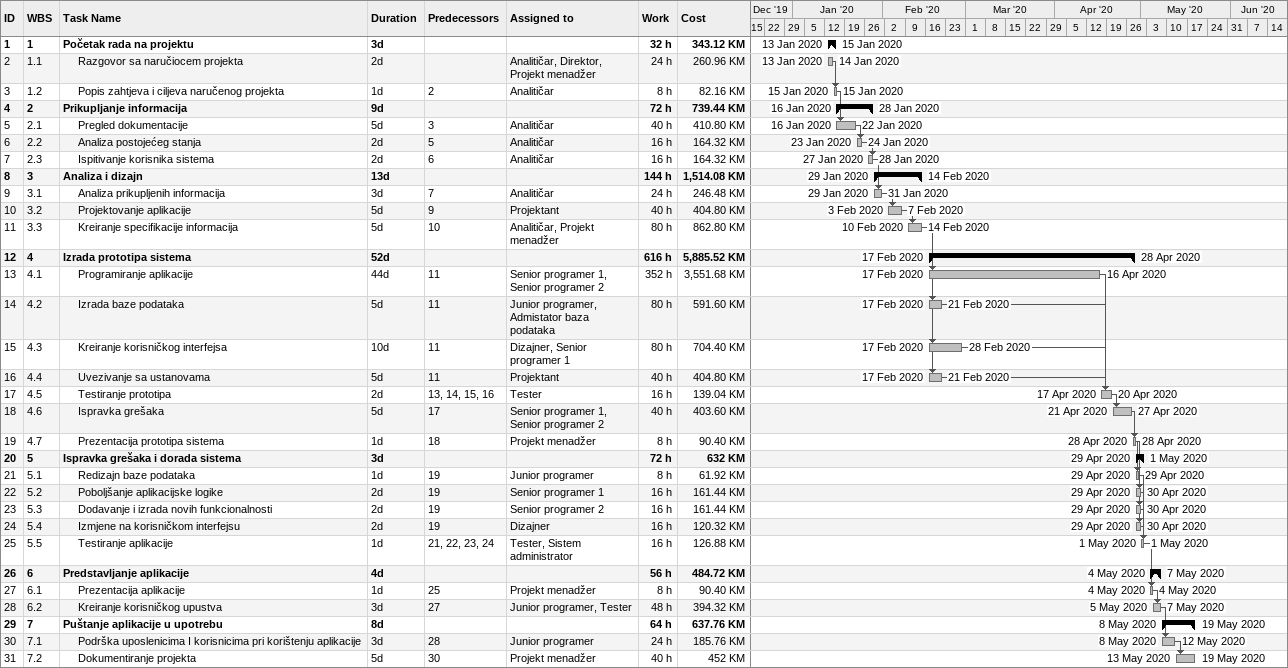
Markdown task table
| ID | WBS | Task | Duration | Start | Finish | Predecessors | Resources | Work (h) | Cost (KM) |
|---|---|---|---|---|---|---|---|---|---|
| 1 | 1 | **Početak rada na projektu** | 3d | 2020-01-13 | 2020-01-15 |  |  | 32 | 343.12 |
| 2 | 1.1 | Razgovor sa naručiocem projekta | 2d | 2020-01-13 | 2020-01-14 |  | Analitičar, Direktor, Projekt menadžer | 24 | 260.96 |
| 3 | 1.2 | Popis zahtjeva i ciljeva naručenog projekta | 1d | 2020-01-15 | 2020-01-15 | 2 | Analitičar | 8 | 82.16 |
| 4 | 2 | **Prikupljanje informacija** | 9d | 2020-01-16 | 2020-01-28 |  |  | 72 | 739.44 |
| 5 | 2.1 | Pregled dokumentacije | 5d | 2020-01-16 | 2020-01-22 | 3 | Analitičar | 40 | 410.80 |
| 6 | 2.2 | Analiza postojećeg stanja | 2d | 2020-01-23 | 2020-01-24 | 5 | Analitičar | 16 | 164.32 |
| 7 | 2.3 | Ispitivanje korisnika sistema | 2d | 2020-01-27 | 2020-01-28 | 6 | Analitičar | 16 | 164.32 |
| 8 | 3 | **Analiza i dizajn** | 13d | 2020-01-29 | 2020-02-14 |  |  | 144 | 1514.08 |
| 9 | 3.1 | Analiza prikupljenih informacija | 3d | 2020-01-29 | 2020-01-31 | 7 | Analitičar | 24 | 246.48 |
| 10 | 3.2 | Projektovanje aplikacije | 5d | 2020-02-03 | 2020-02-07 | 9 | Projektant | 40 | 404.80 |
| 11 | 3.3 | Kreiranje specifikacije informacija | 5d | 2020-02-10 | 2020-02-14 | 10 | Analitičar, Projekt menadžer | 80 | 862.80 |
| 12 | 4 | **Izrada prototipa sistema** | 52d | 2020-02-17 | 2020-04-28 |  |  | 616 | 5885.52 |
| 13 | 4.1 | Programiranje aplikacije | 44d | 2020-02-17 | 2020-04-16 | 11 | Senior programer 1, Senior programer 2 | 352 | 3551.68 |
| 14 | 4.2 | Izrada baze podataka | 5d | 2020-02-17 | 2020-02-21 | 11 | Junior programer, Admistator baza podataka | 80 | 591.60 |
| 15 | 4.3 | Kreiranje korisničkog interfejsa | 10d | 2020-02-17 | 2020-02-28 | 11 | Dizajner, Senior programer 1 | 80 | 704.40 |
| 16 | 4.4 | Uvezivanje sa ustanovama | 5d | 2020-02-17 | 2020-02-21 | 11 | Projektant | 40 | 404.80 |
| 17 | 4.5 | Testiranje prototipa | 2d | 2020-04-17 | 2020-04-20 | 13, 14, 15, 16 | Tester | 16 | 139.04 |
| 18 | 4.6 | Ispravka grešaka | 5d | 2020-04-21 | 2020-04-27 | 17 | Senior programer 1, Senior programer 2 | 40 | 403.60 |
| 19 | 4.7 | Prezentacija prototipa sistema | 1d | 2020-04-28 | 2020-04-28 | 18 | Projekt menadžer | 8 | 90.40 |
| 20 | 5 | **Ispravka grešaka i dorada sistema** | 3d | 2020-04-29 | 2020-05-01 |  |  | 72 | 632 |
| 21 | 5.1 | Redizajn baze podataka | 1d | 2020-04-29 | 2020-04-29 | 19 | Junior programer | 8 | 61.92 |
| 22 | 5.2 | Poboljšanje aplikacijske logike | 2d | 2020-04-29 | 2020-04-30 | 19 | Senior programer 1 | 16 | 161.44 |
| 23 | 5.3 | Dodavanje i izrada novih funkcionalnosti | 2d | 2020-04-29 | 2020-04-30 | 19 | Senior programer 2 | 16 | 161.44 |
| 24 | 5.4 | Izmjene na korisničkom interfejsu | 2d | 2020-04-29 | 2020-04-30 | 19 | Dizajner | 16 | 120.32 |
| 25 | 5.5 | Testiranje aplikacije | 1d | 2020-05-01 | 2020-05-01 | 21, 22, 23, 24 | Tester, Sistem administrator | 16 | 126.88 |
| 26 | 6 | **Predstavljanje aplikacije** | 4d | 2020-05-04 | 2020-05-07 |  |  | 56 | 484.72 |
| 27 | 6.1 | Prezentacija aplikacije | 1d | 2020-05-04 | 2020-05-04 | 25 | Projekt menadžer | 8 | 90.40 |
| 28 | 6.2 | Kreiranje korisničkog upustva | 3d | 2020-05-05 | 2020-05-07 | 27 | Junior programer, Tester | 48 | 394.32 |
| 29 | 7 | **Puštanje aplikacije u upotrebu** | 8d | 2020-05-08 | 2020-05-19 |  |  | 64 | 637.76 |
| 30 | 7.1 | Podrška uposlenicima I korisnicima pri korištenju aplikacije | 3d | 2020-05-08 | 2020-05-12 | 28 | Junior programer | 24 | 185.76 |
| 31 | 7.2 | Dokumentiranje projekta | 5d | 2020-05-13 | 2020-05-19 | 30 | Projekt menadžer | 40 | 452 |
